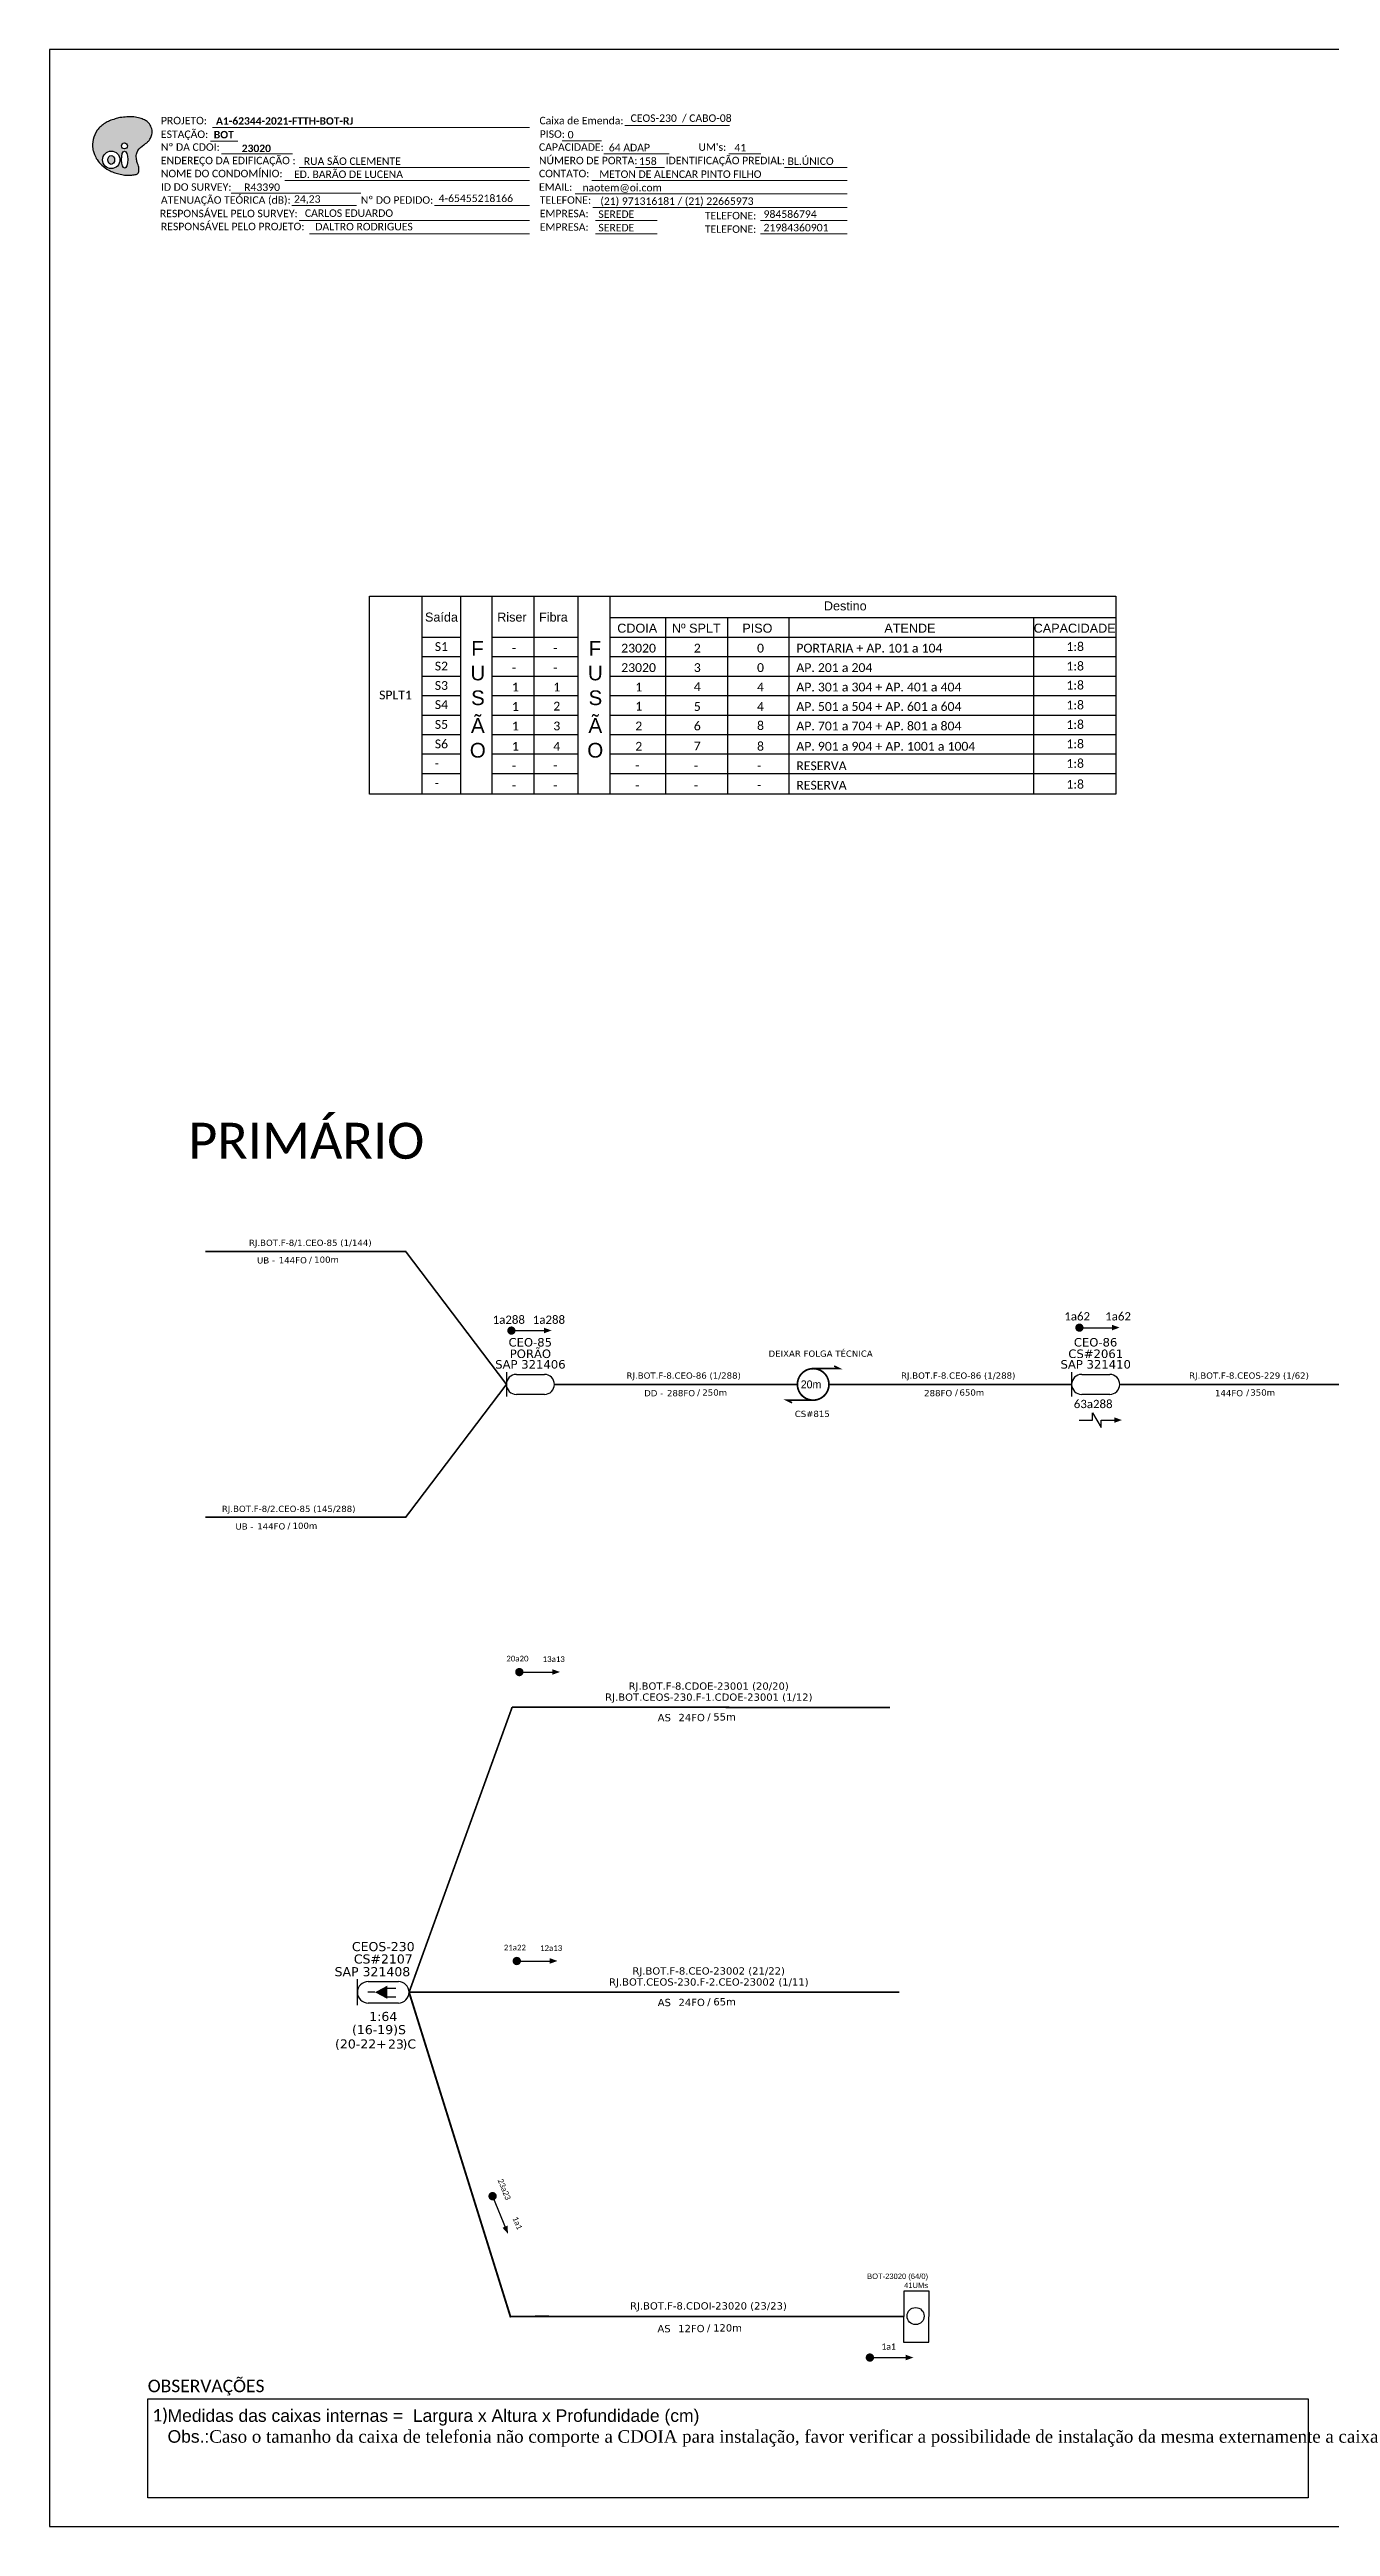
# Model space of a CAD drawing. Header units: metres. Extents: x -1286 to -445, y -500 to 94.
# Drawn here: x -1286 to -979, y -500 to 94 of the extents above; entities that cross this region are included whole.
import ezdxf
from ezdxf.enums import TextEntityAlignment as Align

# ---------------------------------------------------------------- set-up
doc = ezdxf.new("R2010")
doc.units = ezdxf.units.M
for name, color, linetype in [('20.4-CEOS', 1, 'Continuous'), ('20.5-CABO AÉREO', 1, 'Continuous'), ('20.5-CEO', 1, 'Continuous'), ('CAP a instalar', 1, 'Continuous'), ('Meio Fio', 7, 'Continuous'), ('SETA', 7, 'Continuous')]:
    doc.layers.add(name, color=color, linetype=linetype)
doc.layers.add('40.1-ETIQUETAS', color=1, linetype='Continuous', lineweight=20)
doc.styles.add('ARIAL', font='arial.ttf')
doc.styles.add('siredit', font='verdana.ttf')
doc.styles.add('WMF-Calibri0', font='calibri.ttf')
doc.styles.add('WMF-Calibri1', font='calibrib.ttf')
doc.linetypes.add('FENCELINE1', pattern='A,0.25,-0.1,[133,ltypeshp.shx,S=0.1,R=0,X=-0.1,Y=0],-0.1,1', length=1.45)

# ---------------------------------------------------------------- blocks, each defined once
blk = doc.blocks.new('OI')
h = blk.add_hatch(color=40)
edge = h.paths.add_edge_path()
edge.add_spline(control_points=[(4.35, -0.67), (3.92, -0.99), (3.26, -1.5), (2.81, -2.59), (2.9, -3.5), (3.06, -4.27), (3.31, -4.85), (3.37, -5.39), (3.4, -5.88), (3.2, -6.4), (2.54, -6.61), (1.65, -6.63), (0.55, -6.67), (-0.56, -6.42), (-1.61, -6.14), (-2.77, -5.61), (-3.92, -4.77), (-4.89, -3.7), (-5.34, -2.65), (-5.6, -1.94), (-5.85, -0.96), (-5.71, 0.47), (-5.1, 2.02), (-4.14, 3.02), (-3.3, 3.61), (-2.37, 4.16), (-1.36, 4.44), (-0.56, 4.7), (0.79, 4.85), (2.24, 4.97), (3.79, 4.57), (4.67, 4.21), (5.44, 3.65), (5.76, 2.99), (6.03, 2.21), (6.01, 1.46), (5.72, 0.64), (5.31, 0.08), (4.88, -0.38), (4.51, -0.55), (4.35, -0.67)], knot_values=[0, 0, 0, 0, 1.60434, 2.417191, 3.427595, 4.282808, 4.776746, 5.304182, 5.888771, 6.258406, 6.858137, 7.79129, 8.986195, 10.124242, 11.187857, 12.242908, 13.953784, 15.414161, 16.515391, 17.349188, 17.675853, 19.552021, 21.515531, 22.568638, 23.63245, 24.621084, 25.782718, 26.745347, 27.142653, 29.870543, 31.004649, 31.921532, 32.709589, 33.801391, 34.042471, 35.192333, 35.971461, 36.628871, 37.254359, 37.836911, 37.836911, 37.836911, 37.836911], degree=3, periodic=0)
h.paths.add_polyline_path([(1.13, -0.87, -1), (-0.04, -0.87, -1)], flags=16)
edge = h.paths.add_edge_path(flags=16)
edge.add_ellipse((0.56, -3.59), major_axis=(-0.02, 1.71), ratio=0.361305, start_angle=0, end_angle=360)
h.paths.add_polyline_path([(-0.36, -3.62, -1), (-3.8, -3.62, -1)], flags=16)
edge = h.paths.add_edge_path(flags=0)
edge.add_ellipse((-2.08, -3.62), major_axis=(0, 0.885), ratio=0.758294, start_angle=0, end_angle=360)
at = {"color": 40}
for centre, radius in [((-2.08, -3.62), 1.72), ((0.54, -0.87), 0.587)]:
    blk.add_circle(centre, radius, dxfattribs=at)
blk.add_ellipse((-2.08, -3.62), major_axis=(0, 0.885), ratio=0.758294, start_param=-3.141592653589792, end_param=3.141592653589792, dxfattribs=at)
blk.add_ellipse((0.56, -3.59), major_axis=(-0.02, 1.71), ratio=0.361305, dxfattribs=at)
at = {"color": 40, "start_tangent": (-0.800898, -0.598801), "end_tangent": (-0.800898, -0.598801)}
blk.add_spline([(4.35, -0.67), (3.2, -1.78), (2.9, -2.54), (2.92, -3.55), (3.12, -4.38), (3.28, -4.85), (3.37, -5.37), (3.35, -5.95), (3.2, -6.29), (2.66, -6.55), (1.73, -6.63), (0.54, -6.62), (-0.58, -6.41), (-1.6, -6.11), (-2.56, -5.67), (-3.95, -4.67), (-4.89, -3.56), (-5.37, -2.56), (-5.64, -1.78), (-5.72, -1.46), (-5.63, 0.42), (-4.84, 2.22), (-4.13, 2.99), (-3.27, 3.62), (-2.4, 4.09), (-1.3, 4.47), (-0.37, 4.72), (0.02, 4.77), (2.75, 4.8), (3.85, 4.53), (4.69, 4.16), (5.31, 3.68), (5.85, 2.73), (5.93, 2.5), (5.94, 1.35), (5.67, 0.62), (5.29, 0.08), (4.84, -0.36), (4.35, -0.67)], degree=3, dxfattribs=at)
blk = doc.blocks.new('ETIQUETA_RS5F')
at = {"layer": '40.1-ETIQUETAS', "color": 0, "style": 'siredit'}
blk.add_text('/', height=1.5, dxfattribs=at).set_placement((1.58, -1.95), align=Align.MIDDLE_RIGHT)
for tag, p in [('ETIQUETA_R_SECUNDARIA', (1.21, 2.1)), ('ETIQUETA_R_PRIMARIA', (1.21, 4.1)), ('F_ATIVAS/F_MORTAS', (1.14, -4.24))]:
    blk.add_attdef(tag, text='', height=1.5, dxfattribs=at).set_placement(p, align=Align.MIDDLE_CENTER)
for tag, p in [('TIPO_CABO', (-6.58, -2.12)), ('CAP_CABO', (0.4, -2.09))]:
    blk.add_attdef(tag, text='', height=1.5, dxfattribs=at).set_placement(p, align=Align.MIDDLE_RIGHT)
blk.add_attdef('METROS', text='', height=1.5, dxfattribs=at).set_placement((2.14, -1.95), align=Align.MIDDLE_LEFT)
for tag, p in [('FUSÃO_1', (0.85, -8.39)), ('FUSÃO_2', (0.85, -10.6)), ('FUSÃO_3', (0.85, -12.93)), ('FUSÃO_4', (0.85, -15.14)), ('FUSÃO_5', (0.85, -17.16))]:
    blk.add_attdef(tag, text='', height=1.5, dxfattribs=at).set_placement(p, align=Align.CENTER)

msp = doc.modelspace()

# ---------------------------------------------------------------- linework, layer by layer
for p, q in [((-1209.36, -36.86), (-1030.4, -36.86)), ((-1209.36, -84.41), (-1209.36, -36.86)), ((-1196.81, -36.86), (-1196.81, -84.41)), ((-1187.54, -36.86), (-1187.54, -84.41)), ((-1179.93, -84.41), (-1179.93, -36.86)), ((-1169.98, -36.86), (-1169.98, -84.41)), ((-1159.38, -36.86), (-1159.38, -84.41)), ((-1151.75, -36.86), (-1151.75, -84.41)), ((-1030.4, -36.86), (-1030.4, -84.41)), ((-1196.81, -46.72), (-1187.54, -46.72)), ((-1179.93, -46.72), (-1159.38, -46.72)), ((-1151.75, -42.05), (-1030.4, -42.05)), ((-1151.75, -46.72), (-1030.4, -46.72)), ((-1138.34, -42.05), (-1138.34, -84.41)), ((-1123.54, -42.05), (-1123.54, -84.41)), ((-1108.78, -42.05), (-1108.78, -84.41)), ((-1050.15, -42.05), (-1050.15, -84.41)), ((-1196.81, -51.39), (-1187.54, -51.39)), ((-1179.93, -51.39), (-1159.38, -51.39)), ((-1151.75, -51.39), (-1030.4, -51.39)), ((-1196.81, -56.06), (-1187.54, -56.06)), ((-1179.93, -56.06), (-1159.38, -56.06)), ((-1151.75, -56.06), (-1030.4, -56.06)), ((-1196.81, -60.73), (-1187.54, -60.73)), ((-1179.93, -60.73), (-1159.38, -60.73)), ((-1151.75, -60.73), (-1030.4, -60.73)), ((-1196.81, -65.4), (-1187.54, -65.4)), ((-1196.81, -70.07), (-1187.54, -70.07)), ((-1179.93, -65.4), (-1159.38, -65.4)), ((-1179.93, -70.07), (-1159.38, -70.07)), ((-1151.75, -65.4), (-1030.4, -65.4)), ((-1151.75, -70.07), (-1030.4, -70.07)), ((-1196.81, -74.73), (-1187.54, -74.73)), ((-1179.93, -74.73), (-1159.38, -74.73)), ((-1151.75, -74.73), (-1030.4, -74.73)), ((-1196.81, -79.4), (-1187.54, -79.4)), ((-1179.93, -79.4), (-1159.38, -79.4)), ((-1151.75, -79.4), (-1030.4, -79.4)), ((-1030.4, -84.41), (-1209.36, -84.41))]:
    msp.add_line(p, q)
at = {"color": 0}
for p, q in [((-1262.5, -469.23), (-984.25, -469.23)), ((-1262.5, -492.93), (-1262.5, -469.23)), ((-984.25, -469.23), (-984.25, -492.93)), ((-984.25, -492.93), (-1262.5, -492.93))]:
    msp.add_line(p, q, dxfattribs=at)
msp.add_lwpolyline([(-1286.07, -499.81), (-445.07, -499.81), (-445.07, 94.19), (-1286.07, 94.19)], close=True)
at = {"color": 7, "lineweight": 0}
for points in [[(-1247.47, 72.24), (-1240.92, 72.24)], [(-1246.96, 75.52), (-1170.98, 75.52)], [(-1163.19, 72.28), (-1153.71, 72.28)], [(-1148.15, 76.01), (-1123.01, 76.01)], [(-1244.81, 69.17), (-1227.84, 69.17)], [(-1226.24, 65.93), (-1170.98, 65.93)], [(-1153.14, 69.17), (-1137.46, 69.17)], [(-1145.56, 65.93), (-1138.61, 65.93)], [(-1123.2, 69.17), (-1115.53, 69.17)], [(-1109.86, 65.93), (-1094.82, 65.93)], [(-1242.49, 59.75), (-1211.44, 59.75)], [(-1229.65, 62.82), (-1170.98, 62.82)], [(-1160.06, 59.58), (-1094.8, 59.58)], [(-1156.02, 62.82), (-1094.8, 62.82)], [(-1227.96, 56.79), (-1212.45, 56.79)], [(-1193.73, 56.79), (-1170.96, 56.79)], [(-1155.78, 56.34), (-1094.8, 56.34)], [(-1226.24, 53.23), (-1170.98, 53.23)], [(-1223.75, 49.99), (-1170.98, 49.99)], [(-1155.17, 53.23), (-1140.37, 53.23)], [(-1155.17, 49.99), (-1140.37, 49.99)], [(-1115.57, 53.23), (-1094.8, 53.23)], [(-1115.57, 49.99), (-1094.8, 49.99)]]:
    msp.add_lwpolyline(points, dxfattribs=at)
at = {"color": 7}
for points, const_width in [([(-1175.82, -213.02, 1), (-1174.83, -213.02, 1)], 0.99), ([(-1039.62, -212.32, 1), (-1038.63, -212.32, 1)], 0.99), ([(-1102.97, -222.14, 1.000012), (-1102.97, -229.7, 0.999978)], 0.42), ([(-1173.92, -294.91, 1), (-1172.92, -294.91, 1)], 1)]:
    msp.add_lwpolyline(points, format="xyb", close=True, dxfattribs=dict(at, const_width=const_width))
at = {"color": 7, "const_width": 0.394}
for points in [[(-1102.97, -222.14), (-1096.67, -222.14), (-1097.93, -221.51)], [(-1102.97, -229.7), (-1109.27, -229.7), (-1108.01, -230.33)]]:
    msp.add_lwpolyline(points, dxfattribs=at)
at = {"color": 7}
msp.add_lwpolyline([(-1036.02, -234.48), (-1036.02, -232.73), (-1033.92, -236.23), (-1033.92, -234.48)], dxfattribs=at)
at = {"const_width": 1}
for points in [[(-1174.53, -364.2, 1), (-1173.53, -364.2, 1)], [(-1180.03, -420.13, 1), (-1179.65, -421.06, 1)], [(-1089.87, -459.3, 1), (-1088.87, -459.3, 1)]]:
    msp.add_lwpolyline(points, format="xyb", close=True, dxfattribs=at)
at = {"color": 1}
msp.add_lwpolyline([(-1081.28, -455.57), (-1075.23, -455.6), (-1075.16, -443.39), (-1081.21, -443.35)], close=True, dxfattribs=at)
at = {"layer": '20.4-CEOS', "color": 5}
for p, q in [((-1209.66, -369.12), (-1202.43, -369.12)), ((-1202.43, -374.28), (-1209.66, -374.28))]:
    msp.add_line(p, q, dxfattribs=at)
for points in [[(-1212.24, -374.81), (-1212.24, -368.59)], [(-1208.04, -371.7), (-1209.78, -371.7)], [(-1205.19, -370.68), (-1203, -370.68)], [(-1205.19, -372.82), (-1203, -372.82)]]:
    msp.add_lwpolyline(points, dxfattribs=at)
msp.add_lwpolyline([(-1208.04, -371.7, 0, 3.18, 0), (-1205.06, -371.7, 3.18, 3.18, 0)], format="xyseb", dxfattribs=at)
for centre, start, end in [((-1209.66, -371.7), 90, 270), ((-1202.43, -371.7), 270, 90)]:
    msp.add_arc(centre, 2.58, start, end, dxfattribs=at)
at = {"layer": '20.5-CABO AÉREO', "color": 7, "ltscale": 50, "const_width": 0.4}
for points in [[(-1248.72, -194.09), (-1200.64, -194.09), (-1176.51, -225.92)], [(-1248.72, -257.74), (-1200.64, -257.74), (-1176.51, -225.92)], [(-1165.01, -225.92), (-1106.75, -225.92)], [(-1099.19, -225.92), (-1040.93, -225.92)], [(-1029.46, -225.92), (-971.2, -225.92)]]:
    msp.add_lwpolyline(points, dxfattribs=at)
at = {"layer": '20.5-CEO', "color": 7}
for p, q in [((-1174.14, -223.52), (-1167.41, -223.52)), ((-1038.59, -223.52), (-1031.86, -223.52)), ((-1167.41, -228.32), (-1174.14, -228.32)), ((-1031.86, -228.32), (-1038.59, -228.32))]:
    msp.add_line(p, q, dxfattribs=at)
for points in [[(-1176.54, -223.02), (-1176.54, -228.81)], [(-1040.99, -223.02), (-1040.99, -228.81)]]:
    msp.add_lwpolyline(points, dxfattribs=at)
for centre, start, end in [((-1174.14, -225.92), 90, 270), ((-1167.41, -225.92), 270, 90), ((-1038.59, -225.92), 90, 270), ((-1031.86, -225.92), 270, 90)]:
    msp.add_arc(centre, 2.4, start, end, dxfattribs=at)
at = {"layer": 'CAP a instalar', "color": 7, "linetype": 'FENCELINE1', "ltscale": 7, "const_width": 0.4}
for points in [[(-1199.86, -371.7), (-1175.15, -303.35)], [(-1175.15, -303.35), (-1084.54, -303.38)], [(-1199.86, -371.7), (-1082.34, -371.7)]]:
    msp.add_lwpolyline(points, dxfattribs=at)
at = {"layer": 'CAP a instalar', "color": 1, "linetype": 'FENCELINE1', "ltscale": 7, "const_width": 0.467}
msp.add_lwpolyline([(-1199.86, -371.7), (-1175.56, -449.46), (-1166.27, -449.44)], dxfattribs=at)
at = {"layer": 'CAP a instalar', "color": 1, "linetype": 'FENCELINE1', "ltscale": 7, "const_width": 0.4, "elevation": 0.4}
msp.add_lwpolyline([(-1166.27, -449.44), (-1081.25, -449.46)], dxfattribs=at)
at = {"layer": 'Meio Fio', "color": 1}
msp.add_circle((-1078.4, -449.34), 2.04, dxfattribs=at)
at = {"layer": 'SETA', "color": 7}
for points in [[(-1175.32, -213.02), (-1166.81, -213.02)], [(-1039.13, -212.32), (-1030.62, -212.32)], [(-1039.18, -234.48), (-1036.02, -234.48)], [(-1033.92, -234.48), (-1030.76, -234.48)], [(-1173.42, -294.91), (-1164.82, -294.91)]]:
    msp.add_lwpolyline(points, dxfattribs=at)
at = {"layer": 'SETA'}
for points in [[(-1174.03, -364.2), (-1165.43, -364.2)], [(-1179.84, -420.6), (-1176.6, -428.56)], [(-1089.37, -459.3), (-1080.77, -459.3)]]:
    msp.add_lwpolyline(points, dxfattribs=at)
at = {"layer": 'SETA', "color": 7}
for points in [[(-1167.5, -212.34), (-1165.68, -213), (-1167.5, -213.66)], [(-1031.3, -211.64), (-1029.49, -212.3), (-1031.3, -212.96)], [(-1030.76, -233.82), (-1028.95, -234.48), (-1030.76, -235.14)], [(-1165.51, -294.23), (-1163.68, -294.89), (-1165.51, -295.56)]]:
    msp.add_solid(points, dxfattribs=at)
at = {"layer": 'SETA'}
for points in [[(-1166.12, -363.52), (-1164.29, -364.19), (-1166.12, -364.86)], [(-1176.23, -427.66), (-1176.15, -429.61), (-1177.46, -428.17)], [(-1080.77, -458.63), (-1078.94, -459.3), (-1080.77, -459.96)]]:
    msp.add_solid(points, dxfattribs=at)

# ---------------------------------------------------------------- block references
at = {"color": 6, "xscale": 1.213923925163967, "yscale": 1.213923925163967, "zscale": 1.213923925163967, "rotation": 0.1532896023949059}
msp.add_blockref('OI', (-1268.76, 72.14), dxfattribs=at)
at = {"layer": '40.1-ETIQUETAS', "color": 7}
ref = msp.add_blockref('ETIQUETA_RS5F', (-1224.74, -194.06), dxfattribs=at)
ref.add_attrib('ETIQUETA_R_SECUNDARIA', 'RJ.BOT.F-8/1.CEO-85 (1/144)', dxfattribs={"color": 0, "height": 1.5, "style": 'siredit'}).set_placement((-1223.55, -191.96), align=Align.MIDDLE_CENTER)
ref.add_attrib('TIPO_CABO', 'UB - ', dxfattribs={"color": 0, "height": 1.5, "style": 'siredit'}).set_placement((-1231.35, -196.18), align=Align.MIDDLE_RIGHT)
ref.add_attrib('CAP_CABO', '144FO', dxfattribs={"color": 0, "height": 1.5, "style": 'siredit'}).set_placement((-1224.37, -196.15), align=Align.MIDDLE_RIGHT)
ref.add_attrib('METROS', '100m', dxfattribs={"color": 0, "height": 1.5, "style": 'siredit'}).set_placement((-1222.62, -196.01), align=Align.MIDDLE_LEFT)
ref = msp.add_blockref('ETIQUETA_RS5F', (-1229.91, -257.87), dxfattribs=at)
ref.add_attrib('ETIQUETA_R_SECUNDARIA', 'RJ.BOT.F-8/2.CEO-85 (145/288)', dxfattribs={"color": 0, "height": 1.5, "style": 'siredit'}).set_placement((-1228.73, -255.77), align=Align.MIDDLE_CENTER)
ref.add_attrib('TIPO_CABO', 'UB - ', dxfattribs={"color": 0, "height": 1.5, "style": 'siredit'}).set_placement((-1236.53, -259.99), align=Align.MIDDLE_RIGHT)
ref.add_attrib('CAP_CABO', '144FO', dxfattribs={"color": 0, "height": 1.5, "style": 'siredit'}).set_placement((-1229.54, -259.96), align=Align.MIDDLE_RIGHT)
ref.add_attrib('METROS', '100m', dxfattribs={"color": 0, "height": 1.5, "style": 'siredit'}).set_placement((-1227.8, -259.83), align=Align.MIDDLE_LEFT)

# ---------------------------------------------------------------- texts
at = {"color": 7, "lineweight": 0, "style": 'WMF-Calibri0'}
for s, height, p in [('PROJETO:', 1.793, (-1259.36, 76.26)), ('Caixa de Emenda:', 1.7927, (-1168.6, 76.26)), ('ESTAÇÃO:', 1.793, (-1259.36, 72.98)), ('Nº DA CDOI:', 1.7927, (-1259.36, 69.91)), ('CAPACIDADE:', 1.7927, (-1168.71, 69.91)), ('PISO:', 1.793, (-1168.53, 73.03)), ("UM's:", 1.793, (-1130.47, 69.91)), ('ENDEREÇO DA EDIFICAÇÃO :', 1.7927, (-1259.36, 66.68)), ('NOME DO CONDOMÍNIO:', 1.7927, (-1259.36, 63.56)), ('CONTATO:', 1.793, (-1168.71, 63.56)), ('NÚMERO DE PORTA:', 1.7927, (-1168.71, 66.68)), ('IDENTIFICAÇÃO PREDIAL:', 1.7927, (-1138.34, 66.68)), ('ATENUAÇÃO TEÓRICA (dB):', 1.7927, (-1259.36, 57.21)), ('ID DO SURVEY:', 1.7927, (-1259.36, 60.33)), ('EMAIL:', 1.793, (-1168.71, 60.33)), ('RESPONSÁVEL PELO SURVEY:', 1.7927, (-1259.6, 53.98)), ('Nº DO PEDIDO:', 1.7927, (-1211.44, 57.21)), ('TELEFONE:', 1.793, (-1168.53, 57.21)), ('EMPRESA:', 1.793, (-1168.53, 53.98)), ('TELEFONE:', 1.793, (-1128.93, 53.47)), ('RESPONSÁVEL PELO PROJETO:', 1.7927, (-1259.36, 50.87)), ('EMPRESA:', 1.793, (-1168.53, 50.74)), ('TELEFONE:', 1.793, (-1128.93, 50.24))]:
    msp.add_text(s, height=height, dxfattribs=at).set_placement(p)
at = {"color": 7}
for s, height, style, p in [('A1-62344-2021-FTTH-BOT-RJ', 1.7927, 'WMF-Calibri1', (-1246.16, 76.17)), ('CEOS-230  / CABO-08', 1.7927, 'WMF-Calibri0', (-1146.75, 76.85)), ('BOT', 1.793, 'WMF-Calibri1', (-1246.68, 72.89)), ('0', 1.79, 'WMF-Calibri0', (-1161.84, 72.88)), ('64 ADAP', 1.793, 'WMF-Calibri0', (-1151.96, 69.79)), ('41', 1.793, 'WMF-Calibri0', (-1121.85, 69.77)), ('ED. BARÃO DE LUCENA', 1.7927, 'WMF-Calibri0', (-1227.45, 63.39)), (' RUA SÃO CLEMENTE', 1.7927, 'WMF-Calibri0', (-1225.73, 66.52)), ('158', 1.793, 'WMF-Calibri0', (-1144.74, 66.53)), ('BL.ÚNICO', 1.793, 'WMF-Calibri0', (-1109.1, 66.53)), ('R43390', 1.793, 'WMF-Calibri0', (-1239.4, 60.28)), ('4-65455218166', 1.7927, 'WMF-Calibri0', (-1192.78, 57.62)), ('naotem@oi.com', 1.7927, 'WMF-Calibri0', (-1158.28, 60.18)), ('METON DE ALENCAR PINTO FILHO', 1.7927, 'WMF-Calibri0', (-1154.25, 63.42)), ('24,23', 1.793, 'WMF-Calibri0', (-1227.46, 57.45)), ('CARLOS EDUARDO', 1.7927, 'WMF-Calibri0', (-1224.84, 54.07)), ('SEREDE', 1.793, 'WMF-Calibri0', (-1154.47, 53.83)), ('(21) 971316181 / (21) 22665973', 1.7927, 'WMF-Calibri0', (-1154, 56.94)), ('984586794', 1.793, 'WMF-Calibri0', (-1114.86, 53.83)), ('DALTRO RODRIGUES', 1.7927, 'WMF-Calibri0', (-1222.35, 50.83)), ('SEREDE', 1.793, 'WMF-Calibri0', (-1154.47, 50.59)), ('21984360901', 1.7927, 'WMF-Calibri0', (-1114.86, 50.59)), ('-', 2.11, 'WMF-Calibri0', (-1175.22, -50.41)), ('-', 2.11, 'WMF-Calibri0', (-1165.28, -50.41)), ('23020', 2.109, 'WMF-Calibri0', (-1149, -50.41)), ('23020', 2.109, 'WMF-Calibri0', (-1149, -55.08)), ('2', 2.11, 'WMF-Calibri0', (-1131.59, -50.41)), ('3', 2.11, 'WMF-Calibri0', (-1131.59, -55.08)), ('0', 2.11, 'WMF-Calibri0', (-1116.43, -50.41)), ('0', 2.11, 'WMF-Calibri0', (-1116.43, -55.08)), ('AP. 201 a 204', 2.1091, 'WMF-Calibri0', (-1107.01, -55.08)), ('PORTARIA + AP. 101 a 104', 2.1091, 'WMF-Calibri0', (-1107.01, -50.41)), ('-', 2.11, 'WMF-Calibri0', (-1175.22, -55.08)), ('1', 2.11, 'WMF-Calibri0', (-1175.22, -59.74)), ('-', 2.11, 'WMF-Calibri0', (-1165.28, -55.08)), ('1', 2.11, 'WMF-Calibri0', (-1165.28, -59.74)), ('1', 2.11, 'WMF-Calibri0', (-1145.62, -59.74)), ('4', 2.11, 'WMF-Calibri0', (-1131.59, -59.65)), ('4', 2.11, 'WMF-Calibri0', (-1116.43, -59.74)), ('AP. 301 a 304 + AP. 401 a 404', 2.1091, 'WMF-Calibri0', (-1107.01, -59.74)), ('1', 2.11, 'WMF-Calibri0', (-1175.22, -64.41)), ('2', 2.11, 'WMF-Calibri0', (-1165.28, -64.32)), ('1', 2.11, 'WMF-Calibri0', (-1145.62, -64.32)), ('5', 2.11, 'WMF-Calibri0', (-1131.59, -64.41)), ('4', 2.11, 'WMF-Calibri0', (-1116.43, -64.41)), ('AP. 501 a 504 + AP. 601 a 604', 2.1091, 'WMF-Calibri0', (-1107.01, -64.41)), ('1', 2.11, 'WMF-Calibri0', (-1175.22, -69.08)), ('3', 2.11, 'WMF-Calibri0', (-1165.28, -69.08)), ('2', 2.11, 'WMF-Calibri0', (-1145.62, -69.08)), ('6', 2.11, 'WMF-Calibri0', (-1131.59, -69.08)), ('8', 2.11, 'WMF-Calibri0', (-1116.43, -68.99)), ('AP. 701 a 704 + AP. 801 a 804', 2.1091, 'WMF-Calibri0', (-1107.01, -69.08)), ('1', 2.11, 'WMF-Calibri0', (-1175.22, -73.95)), ('4', 2.11, 'WMF-Calibri0', (-1165.28, -73.95)), ('2', 2.11, 'WMF-Calibri0', (-1145.62, -73.95)), ('7', 2.11, 'WMF-Calibri0', (-1131.59, -73.86)), ('8', 2.11, 'WMF-Calibri0', (-1116.43, -73.95)), ('AP. 901 a 904 + AP. 1001 a 1004', 2.1091, 'WMF-Calibri0', (-1107.01, -73.95)), ('RESERVA', 2.109, 'WMF-Calibri0', (-1107.01, -78.62)), ('-', 2.11, 'WMF-Calibri0', (-1175.22, -78.62)), ('-', 2.11, 'WMF-Calibri0', (-1175.22, -83.29)), ('-', 2.11, 'WMF-Calibri0', (-1165.28, -78.53)), ('-', 2.11, 'WMF-Calibri0', (-1165.28, -83.29)), ('-', 2.11, 'WMF-Calibri0', (-1145.62, -78.53)), ('-', 2.11, 'WMF-Calibri0', (-1145.62, -83.29)), ('-', 2.11, 'WMF-Calibri0', (-1131.59, -78.62)), ('-', 2.11, 'WMF-Calibri0', (-1131.59, -83.29)), ('-', 2.11, 'WMF-Calibri0', (-1116.43, -78.62)), ('-', 2.11, 'WMF-Calibri0', (-1116.43, -83.2)), ('RESERVA', 2.109, 'WMF-Calibri0', (-1107.01, -83.29))]:
    msp.add_text(s, height=height, dxfattribs=dict(at, style=style)).set_placement(p)
at = {"color": 7, "style": 'WMF-Calibri1'}
msp.add_text('23020', height=1.793, dxfattribs=at).set_placement((-1236.48, 69.6), align=Align.CENTER)
at = {"style": 'ARIAL'}
for s, p in [('Saída', (-1192.09, -41.91)), ('Riser', (-1175.2, -41.91)), ('Fibra', (-1165.25, -41.91)), ('Destino', (-1095.27, -39.22)), ('CDOIA', (-1145.16, -44.57)), ('Nº SPLT', (-1131, -44.57)), ('PISO', (-1116.35, -44.57)), ('ATENDE', (-1079.77, -44.57)), ('CAPACIDADE', (-1040.27, -44.57))]:
    msp.add_text(s, height=2.165, dxfattribs=at).set_placement(p, align=Align.MIDDLE_CENTER)
at = {"linetype": 'Continuous', "style": 'ARIAL'}
for s, p in [('F', (-1184.97, -51.2)), ('F', (-1156.8, -51.2)), ('U', (-1185.15, -57.08)), ('U', (-1156.98, -57.08)), ('Ã', (-1185.02, -69.67)), ('S', (-1185, -63.02)), ('Ã', (-1156.85, -69.67)), ('S', (-1156.83, -63.02)), ('O', (-1185.3, -75.61)), ('O', (-1157.13, -75.61))]:
    msp.add_text(s, height=3.53, dxfattribs=at).set_placement(p)
at = {"color": 7}
msp.add_text('20m', height=1.89, dxfattribs=at).set_placement((-1105.94, -226.86))
at = {"style": 'WMF-Calibri0'}
msp.add_text('OBSERVAÇÕES', height=3, dxfattribs=at).set_placement((-1262.52, -467.61))
at = {"color": 7, "attachment_point": 5}
for s, insert, char_height, width in [('\\C7;\\fCalibri|b0|i0|c0|p34;PRIMÁRIO', (-1224.51, -167.55), 8.64, 131.666), ('{\\fCalibri|b0|i0|c0|p34;\\C7;1a288}', (-1175.95, -210.42), 1.98, 25.1052), ('{\\fCalibri|b0|i0|c0|p34;\\C7;1a288}', (-1166.33, -210.42), 1.98, 25.1052), ('{\\fCalibri|b0|i0|c0|p34;\\C7;1a62}', (-1039.67, -209.61), 1.98, 25.1052), ('{\\fCalibri|b0|i0|c0|p34;\\C7;1a62}', (-1029.86, -209.61), 1.98, 25.1052), ('{\\fCalibri|b0|i0|c0|p34;\\C7;63a288}', (-1035.83, -230.63), 1.98, 25.1052), ('\\C7;\\fCalibri|b0|i0|c0|p34;20a20', (-1173.88, -291.69), 1.36, 25.3588), ('\\C7;\\fCalibri|b0|i0|c0|p34;13a13', (-1165.18, -291.81), 1.36, 25.3588)]:
    msp.add_mtext(s, dxfattribs=dict(at, insert=insert, char_height=char_height, width=width))
at = {"width": 25.3588, "attachment_point": 5}
for s, insert, char_height in [('\\C7;\\fCalibri|b0|i0|c0|p34;21a22', (-1174.49, -360.99), 1.36), ('\\C7;\\fCalibri|b0|i0|c0|p34;12a13', (-1165.79, -361.11), 1.36), ('\\C7;\\fCalibri|b0|i0|c0|p34;1a1', (-1084.88, -456.67), 1.5)]:
    msp.add_mtext(s, dxfattribs=dict(at, insert=insert, char_height=char_height))
at = {"char_height": 1.36, "width": 25.3588, "attachment_point": 5, "rotation": 292.20063}
for s, insert in [('{\\fCalibri|b0|i0|c0|p34;\\C7;23a23}', (-1177.04, -418.95)), ('{\\fCalibri|b0|i0|c0|p34;\\C7;1a1}', (-1173.87, -427.06))]:
    msp.add_mtext(s, dxfattribs=dict(at, insert=insert))
at = {"color": 1, "insert": (-1075.42, -439.17), "char_height": 1.2982, "width": 21.0663, "attachment_point": 3, "rotation": 359.93629, "style": 'ARIAL'}
msp.add_mtext('BOT-23020 (64/0)\\P41UMs', dxfattribs=at)
at = {"char_height": 3, "width": 277.1819, "attachment_point": 1}
for s, insert, style in [('1)', (-1261.44, -471.63), 'WMF-Calibri0'), ('Medidas das caixas internas =  Largura x Altura x Profundidade (cm)\\PObs.:{\\fTimes New Roman|b0|i0|c0|p16;Caso o tamanho da caixa de telefonia não comporte a CDOIA para instalação, favor verificar a possibilidade de instalação da mesma externamente a caixa}', (-1257.77, -471.72), 'ARIAL')]:
    msp.add_mtext(s, dxfattribs=dict(at, insert=insert, style=style))
at = {"color": 7, "lineweight": 0, "style": 'WMF-Calibri0', "flags": 8}
for tag, p, s in [('S1', (-1193.7, -50.04), 'S1'), ('S2', (-1193.7, -54.71), 'S2'), ('1:8', (-1042.25, -50.04), '1:8'), ('1:8', (-1042.25, -54.71), '1:8'), ('S3', (-1193.7, -59.37), 'S3'), ('1:8', (-1042.25, -59.28), '1:8'), ('SPLT1', (-1207.05, -61.65), 'XX'), ('S4', (-1193.7, -63.95), 'S4'), ('1:8', (-1042.25, -64.04), '1:8'), ('S5', (-1193.7, -68.71), 'S5'), ('S6', (-1193.7, -73.38), 'S6'), ('1:8', (-1042.25, -68.71), '1:8'), ('1:8', (-1042.25, -73.38), '1:8'), ('-', (-1193.7, -78.05), 'S7'), ('1:8', (-1042.25, -78.05), '1:8'), ('-', (-1193.7, -82.72), 'S8'), ('1:8', (-1042.25, -83.06), '1:8')]:
    msp.add_attdef(tag, p, s, height=2.109, dxfattribs=at)
at = {"layer": '20.4-CEOS', "color": 7, "style": 'siredit'}
for s, p in [('CEO-85', (-1170.8, -214.81)), ('CEO-86', (-1035.25, -214.81))]:
    msp.add_text(s, height=2.025, dxfattribs=at).set_placement(p, align=Align.TOP_CENTER)
at = {"layer": '20.4-CEOS', "color": 5, "style": 'siredit'}
for s, height, p in [('CEOS-230', 2.183, (-1206.05, -359.65)), ('   SAP 321408', 2.1826, (-1210.08, -365.67)), ('CS#2107', 2.183, (-1206.05, -362.62)), ('    (16-19)S', 2.1826, (-1208.98, -379.56)), ('1:64', 2.183, (-1206.05, -376.41)), ('    (20-22+    )C', 2.1826, (-1209.8, -383))]:
    msp.add_text(s, height=height, dxfattribs=at).set_placement(p, align=Align.TOP_CENTER)
msp.add_text('23', height=2.183, dxfattribs=at).set_placement((-1204.92, -385.22))
at = {"layer": '20.5-CEO', "color": 7, "style": 'siredit'}
for s, p in [('PORÃO', (-1170.77, -217.56)), ('CS#2061', (-1035.22, -217.56)), ('SAP 321406', (-1170.77, -220.09)), ('SAP 321410', (-1035.22, -220.09))]:
    msp.add_text(s, height=2.033, dxfattribs=at).set_placement(p, align=Align.TOP_CENTER)
at = {"layer": '40.1-ETIQUETAS', "color": 7, "style": 'siredit'}
for s, height, p in [('DEIXAR FOLGA TÉCNICA', 1.5, (-1101.18, -218.55)), ('RJ.BOT.F-8.CEO-86 (1/288)', 1.5, (-1134.01, -223.81)), ('RJ.BOT.F-8.CEO-86 (1/288)', 1.5, (-1068.19, -223.81)), ('RJ.BOT.F-8.CEOS-229 (1/62)', 1.5, (-998.46, -223.81)), ('CS#815', 1.5, (-1103.18, -233)), ('RJ.BOT.CEOS-230.F-1.CDOE-23001 (1/12)', 1.7496, (-1127.99, -300.92)), ('RJ.BOT.F-8.CDOE-23001 (20/20)', 1.7496, (-1128.03, -298.27)), ('RJ.BOT.F-8.CEO-23002 (21/22)', 1.7496, (-1128.03, -366.58)), ('RJ.BOT.CEOS-230.F-2.CEO-23002 (1/11)', 1.7496, (-1127.99, -369.23))]:
    msp.add_text(s, height=height, dxfattribs=at).set_placement(p, align=Align.MIDDLE_CENTER)
for s, height, p in [('DD - ', 1.5, (-1138.27, -228.03)), ('288FO', 1.5, (-1131.29, -228.01)), ('/', 1.5, (-1130.11, -227.87)), ('288FO', 1.5, (-1069.63, -228.01)), ('/', 1.5, (-1068.27, -227.87)), ('144FO', 1.5, (-999.9, -228.01)), ('/', 1.5, (-998.45, -227.87)), ('AS', 1.75, (-1137.09, -305.84)), ('24FO', 1.75, (-1128.94, -305.81)), ('/', 1.75, (-1127.56, -305.65)), ('AS', 1.75, (-1137.08, -374.15)), ('24FO', 1.75, (-1128.94, -374.13)), ('/', 1.75, (-1127.56, -373.97))]:
    msp.add_text(s, height=height, dxfattribs=at).set_placement(p, align=Align.MIDDLE_RIGHT)
for s, height, p in [('250m', 1.5, (-1129.55, -227.87)), ('650m', 1.5, (-1067.89, -227.87)), ('350m', 1.5, (-998.16, -227.87)), ('55m', 1.75, (-1126.91, -305.65)), ('65m', 1.75, (-1126.9, -373.97))]:
    msp.add_text(s, height=height, dxfattribs=at).set_placement(p, align=Align.MIDDLE_LEFT)
at = {"layer": '40.1-ETIQUETAS', "color": 1, "style": 'siredit'}
msp.add_text('RJ.BOT.F-8.CDOI-23020 (23/23)', height=1.7496, dxfattribs=at).set_placement((-1128.09, -446.91), align=Align.MIDDLE_CENTER)
for s, p in [('12FO', (-1129.01, -452.34)), ('/', (-1127.63, -452.18)), ('AS', (-1137.15, -452.37))]:
    msp.add_text(s, height=1.75, dxfattribs=at).set_placement(p, align=Align.MIDDLE_RIGHT)
msp.add_text('120m', height=1.75, dxfattribs=at).set_placement((-1126.97, -452.18), align=Align.MIDDLE_LEFT)

doc.saveas('drawing.dxf')
